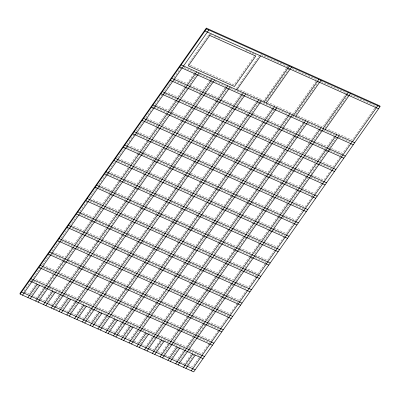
<?xml version="1.0" encoding="UTF-8"?>
<svg xmlns="http://www.w3.org/2000/svg" width="400" height="400" viewBox="0 0 400 400"><rect width="100%" height="100%" fill="white"/><g stroke="black" fill="none" stroke-linecap="round" stroke-linejoin="round"><path stroke-width="0.3" stroke-dasharray="2 1.5" d="M31.25 280.785L23.715 291.51L29.1 293.92L35.56 284.73M40.655 267.4L33.055 278.215L34.7 278.95M49.695 254.53L42.445 264.85L44.09 265.59M52.18 250.995L59.085 241.165M61.225 238.125L68.13 228.295M76.825 215.915L70.61 224.76L83.775 230.66L90.335 221.325M80 211.4L87.25 201.075M89.39 198.035L96.64 187.715M98.78 184.67L105.34 175.335M114.38 162.46L108.165 171.31L121.33 177.21L127.89 167.87M117.555 157.945L124.805 147.625M126.945 144.58L134.195 134.26M136.335 131.22L142.895 121.88M152.975 107.535L145.72 117.855L158.885 123.755L166.135 113.435M155.11 104.495L162.36 94.17M164.5 91.13L171.75 80.81M181.14 67.445L173.89 77.765L175.535 78.505M35.915 284.215L36.995 282.685L33.765 281.24M31.495 294.995L38.315 285.29M43.34 288.215L36.88 297.41L33.65 295.96M43.695 287.705L44.775 286.175L39.39 283.76M53.125 274.285L46.22 284.115L35.25 279.195M62.86 260.43L55.61 270.75L44.64 265.835M72.25 247.065L64.995 257.39L53.48 252.225M81.635 233.705L74.385 244.025L62.87 238.86M109.805 193.615L102.55 203.935L91.585 199.02M118.5 181.235L111.94 190.57L100.425 185.41M137.97 153.525L130.72 163.845L119.75 158.93M147.36 140.16L140.105 150.48L129.14 145.565M156.745 126.8L149.495 137.12L137.98 131.955M175.525 100.07L168.275 110.395L156.755 105.23M184.915 86.71L177.66 97.03L166.695 92.115M194.3 73.345L187.05 83.665L176.08 78.75M39.275 298.48L46.095 288.78M56.215 274.375L48.615 285.19L61.78 291.09L68.34 281.75M65.255 261.505L58.005 271.825L59.65 272.565M67.395 258.46L74.645 248.14M76.785 245.1L83.345 235.76M93.77 220.925L86.17 231.735L99.335 237.635M102.81 208.05L95.56 218.375L97.205 219.11M104.95 205.01L112.2 194.69M114.34 191.645L120.9 182.31M123.725 178.285L130.98 167.96M133.115 164.92L139.33 156.075M142.505 151.555L149.755 141.235M159.145 127.87L151.895 138.195L153.54 138.93M161.28 124.83L167.84 115.49M170.67 111.47L177.92 101.145M180.06 98.105L186.965 88.275M196.7 74.42L189.45 84.74L191.095 85.48M51.115 291.705L44.66 300.895L40.89 299.205M51.475 291.19L52.555 289.66L47.17 287.245M47.055 301.97L54.95 290.735L60.33 293.15L59.255 294.68M58.895 295.19L52.44 304.385L49.21 302.935M87.81 254.04L80.555 264.365L69.59 259.445M97.195 240.68L89.945 251L78.43 245.835M99.68 237.145L105.895 228.3M115.63 214.445L108.72 224.275L97.755 219.355M125.365 200.59L118.11 210.91L107.145 205.995M134.75 187.225L127.5 197.545L115.985 192.385M144.14 173.86L136.89 184.185L125.37 179.02M152.84 161.48L146.275 170.82L134.76 165.66M161.88 148.61L155.665 157.455L144.7 152.54M172.305 133.775L165.055 144.095L154.085 139.175M181.695 120.41L174.445 130.73L162.925 125.57M184.18 116.875L191.085 107.045M200.475 93.685L193.22 104.005L182.255 99.09M209.86 80.32L202.61 90.64L191.64 85.725M55.195 304.945L62.73 294.22L68.11 296.635L67.035 298.165M71.775 281.35L64.175 292.165L77.34 298.065M80.815 268.48L73.565 278.8L75.21 279.54M82.955 265.435L90.205 255.115M92.685 251.585L98.905 242.735M101.73 238.71L108.635 228.88M117.335 216.5L111.12 225.35L124.28 231.25L130.845 221.91M120.51 211.985L127.76 201.665M129.895 198.62L137.15 188.3M139.285 185.26L145.845 175.92M148.675 171.895L155.925 161.575M158.065 158.53L165.315 148.21M174.705 134.845L167.45 145.17L169.095 145.905M177.185 131.315L183.4 122.465M186.23 118.44L193.48 108.12M195.62 105.08L202.18 95.74M211.57 82.38L205.005 91.715L206.65 92.455M66.675 298.68L60.22 307.87L56.45 306.18M62.615 308.945L69.79 298.73M74.455 302.165L68 311.36L64.77 309.91M74.815 301.655L75.89 300.125L70.51 297.71M77.685 297.57L83.9 288.725M93.635 274.87L86.725 284.7L75.76 279.785M102.33 262.49L96.115 271.34L85.145 266.42M112.755 247.655L105.505 257.975L93.985 252.81M122.145 234.29L114.895 244.61L103.375 239.45M140.92 207.565L133.67 217.885L122.7 212.97M150.31 194.2L143.06 204.52L132.09 199.605M159.7 180.835L152.45 191.16L140.93 185.995M162.18 177.305L168.4 168.455M178.475 154.11L171.225 164.43L160.255 159.515M187.175 141.73L180.615 151.07L169.645 146.15M197.255 127.385L190.005 137.705L178.485 132.545M206.645 114.02L199.39 124.345L187.875 119.18M216.03 100.66L208.78 110.98L197.265 105.815M70.395 312.43L77.57 302.22M79.735 299.14L86.64 289.31M95.34 276.93L89.125 285.775L102.285 291.675L108.85 282.335M98.515 272.41L105.765 262.09M107.9 259.05L115.155 248.73M117.29 245.685L123.85 236.345M133.93 222L126.68 232.325L139.84 238.225L146.405 228.885M136.07 218.96L143.32 208.64M145.455 205.595L152.71 195.275M154.845 192.235L161.405 182.895M164.235 178.87L171.485 168.55M173.625 165.505L180.875 155.185M183.01 152.145L189.575 142.805M199.65 128.46L192.4 138.78L194.045 139.52M201.79 125.415L209.04 115.095M211.18 112.055L218.43 101.735M228.165 87.88L220.565 98.69L222.21 99.43M254.105 56.5L234.155 84.895L188.1 64.25L209.475 33.825L209.645 34.88M254.465 55.99L255.53 54.47L245.295 49.88M82.235 305.655L75.78 314.845L72.55 313.4M82.595 305.14L83.67 303.61L79.905 301.92M259.64 55.33L236.505 88.265L238.21 89.03M78.175 315.92L85.35 305.705M90.015 309.14L83.56 318.335L79.79 316.645M90.375 308.63L91.45 307.1L86.07 304.685M100.15 294.715L92.9 305.04L81.93 300.12M118.58 268.485L111.675 278.315L100.705 273.395M128.315 254.63L121.065 264.95L110.095 260.03M137.36 241.755L130.455 251.585L118.935 246.425M156.48 214.54L149.23 224.86L138.26 219.945M165.87 201.175L158.62 211.495L147.65 206.58M175.26 187.81L168.01 198.135L156.49 192.97M184.65 174.45L177.395 184.77L165.88 179.61M194.035 161.085L186.785 171.405L175.27 166.245M203.425 147.725L196.175 158.045L184.655 152.88M212.815 134.36L205.565 144.68L194.595 139.765M222.205 120.995L214.95 131.32L203.435 126.155M224.685 117.465L231.59 107.635M240.635 94.76L233.73 104.59L222.76 99.675M85.955 319.405L93.13 309.195M95.295 306.115L101.855 296.775M112.28 281.935L104.685 292.75L117.845 298.65L124.405 289.31M114.07 279.385L121.325 269.065M123.46 266.025L130.715 255.7M132.85 252.66L139.41 243.32M142.24 239.3L148.8 229.96M151.625 225.935L157.845 217.09M161.015 212.57L167.575 203.235M177.655 188.885L170.405 199.21L172.05 199.945M179.795 185.845L187.045 175.525M189.18 172.48L196.435 162.16M198.57 159.12L205.48 149.29M215.21 135.435L207.96 145.755L209.605 146.495M217.695 131.9L224.6 122.07M226.735 119.03L233.99 108.71M243.725 94.855L236.125 105.665L249.29 111.565L255.85 102.23M91.695 321.31L97.795 312.63M98.155 312.115L99.23 310.585L95.465 308.895M93.735 322.895L100.91 312.68M105.575 316.115L99.115 325.31L95.35 323.62M105.935 315.605L107.01 314.075L101.63 311.66L101.8 312.715M115.71 301.69L108.455 312.015L96.94 306.85M134.14 275.46L127.235 285.285L116.265 280.37M142.84 263.075L136.625 271.925L125.655 267.005M152.575 249.225L146.01 258.56L134.495 253.4M162.655 234.875L155.4 245.2L143.885 240.035M171.35 222.495L164.79 231.835L153.275 226.67M181.43 208.15L174.18 218.47L163.21 213.555M190.82 194.785L183.565 205.11L172.6 200.19M200.21 181.425L192.955 191.745L181.44 186.585M202.69 177.89L209.595 168.06M218.985 154.7L211.735 165.02L200.765 160.1M227.34 142.81L221.12 151.655L210.155 146.74M237.765 127.97L230.51 138.295L218.995 133.13M247.15 114.61L239.9 124.93L228.385 119.765M101.515 326.38L108.69 316.17M111.2 312.595L117.415 303.75M120.245 299.725L127.15 289.895M135.85 277.515L129.63 286.36L142.795 292.26L149.355 282.925M139.02 273L146.27 262.675M148.41 259.635L155.66 249.315M157.8 246.275L164.36 236.935M167.185 232.91L174.44 222.59M176.575 219.545L183.825 209.225M193.215 195.86L185.965 206.185L187.61 206.92M195.7 192.33L201.915 183.48M204.74 179.455L211.995 169.135M214.13 166.095L221.035 156.265M230.08 143.39L223.52 152.73L225.165 153.47M240.16 129.045L232.91 139.365L234.555 140.105M242.295 126.005L249.55 115.685M251.685 112.64L258.59 102.81M265.99 101.48L289.13 68.55M113.355 319.605L106.895 328.795L103.67 327.345M113.715 319.09L114.79 317.56L111.56 316.11M109.295 329.87L116.47 319.655M121.135 323.09L114.675 332.285L110.91 330.595M121.495 322.58L122.57 321.045L117.19 318.635M131.27 308.665L124.015 318.99L112.5 313.825M140.655 295.305L133.405 305.625L121.89 300.465M159.435 268.58L152.185 278.9L141.215 273.98M168.825 255.215L161.57 265.535L150.605 260.62M178.21 241.85L170.96 252.175L159.445 247.01M180.695 238.32L186.91 229.47M196.99 215.125L189.74 225.445L178.77 220.53M205.69 202.745L199.125 212.085L188.16 207.165M215.765 188.4L208.515 198.72L197 193.555M225.155 175.035L217.905 185.355L206.385 180.195M234.545 161.675L227.295 171.995L215.775 166.83M243.59 148.8L236.68 158.63L225.715 153.715M253.32 134.945L246.07 145.27L235.1 140.35M262.71 121.585L255.46 131.905L243.94 126.74M265.195 118.05L272.1 108.22M124.25 323.145L117.075 333.355L118.69 334.08M126.415 320.065L133.665 309.74M135.805 306.7L142.365 297.36M152.445 283.015L145.19 293.335L158.355 299.235L164.915 289.9M154.58 279.975L161.83 269.65M163.97 266.61L171.22 256.29M173.705 252.755L179.92 243.91M182.745 239.885L190 229.565M192.135 226.52L199.385 216.2M209.12 202.345L201.525 213.16L203.17 213.895M218.165 189.475L210.915 199.795L212.56 200.53M220.3 186.43L227.555 176.11M229.69 173.07L236.25 163.73M246.675 148.89L239.08 159.705L240.725 160.445M255.72 136.02L248.47 146.34L250.115 147.08M258.2 132.49L265.11 122.66M267.245 119.615L274.15 109.785M128.915 326.58L122.455 335.77L119.225 334.32M129.275 326.065L130.35 324.535L127.12 323.085M132.03 326.63L124.855 336.845L126.47 337.57M136.335 330.575L130.235 339.26L127.005 337.81M146.83 315.64L139.575 325.965L128.61 321.045M156.215 302.28L148.965 312.6L137.45 307.44M174.995 275.555L167.745 285.875L156.775 280.955M184.385 262.19L177.13 272.51L166.165 267.595M193.77 248.825L186.52 259.15L175.005 253.985M203.16 235.465L195.91 245.785L184.39 240.62M212.55 222.1L205.3 232.42L193.78 227.26M221.94 208.735L214.685 219.06L203.72 214.14M231.325 195.375L224.075 205.695L213.105 200.78M240.715 182.01L233.465 192.33L221.945 187.17M243.2 178.475L250.105 168.645M259.15 155.775L252.24 165.605L241.275 160.69M278.27 128.56L271.02 138.88L259.5 133.715M287.66 115.195L280.41 125.515L268.89 120.355M139.81 330.12L132.635 340.33L138.015 342.745L144.475 333.555M141.975 327.04L149.225 316.715M151.36 313.675L157.925 304.335M160.75 300.31L167.31 290.975M170.14 286.95L176.355 278.1M179.53 273.585L186.435 263.755M196.17 249.9L188.915 260.22L190.565 260.96M198.305 246.86L205.56 236.54M207.695 233.495L214.945 223.175M217.085 220.135L223.99 210.305M233.725 196.45L226.47 206.77L228.12 207.505M236.205 192.915L243.115 183.085M245.25 180.045L252.5 169.72M262.235 155.865L254.64 166.68L267.8 172.58L274.36 163.24M271.28 142.995L264.025 153.315L265.675 154.055M273.415 139.955L280.67 129.635M282.805 126.59L289.365 117.25M316.065 81.29L293.28 113.715L268.265 102.5M318.97 81.26L295.475 114.7L297.185 115.465M144.835 333.04L145.91 331.51L142.68 330.06M147.59 333.605L140.415 343.82L142.03 344.545M152.255 337.04L145.795 346.23L142.565 344.785M161.35 324.09L155.135 332.94L144.165 328.02M171.085 310.235L164.525 319.575L153.01 314.415M181.165 295.89L173.915 306.21L162.395 301.05M190.555 282.53L183.3 292.85L171.785 287.685M199.945 269.165L192.69 279.485L181.72 274.57M209.33 255.8L202.08 266.125L191.11 261.205M218.72 242.44L211.47 252.76L199.95 247.595M221.205 238.905L228.11 229.075M237.5 215.71L230.245 226.035L218.73 220.87M256.275 188.985L249.025 199.305L237.505 194.145M265.665 175.62L258.41 185.945L246.895 180.78M284.095 149.39L277.19 159.22L266.22 154.3M293.83 135.535L286.58 145.855L275.61 140.935M303.22 122.17L295.965 132.49L284.45 127.33M155.37 337.095L148.195 347.305L153.575 349.72L160.035 340.53M157.535 334.015L164.785 323.69M166.92 320.65L174.175 310.33M176.31 307.285L182.87 297.95M185.7 293.925L192.95 283.6M195.09 280.56L201.65 271.22M211.73 256.875L204.475 267.195L206.12 267.935M214.21 253.345L220.425 244.495M223.255 240.47L230.505 230.15M232.645 227.11L239.55 217.28M249.63 202.93L242.03 213.745L243.675 214.48M251.42 200.38L258.67 190.06M260.81 187.02L268.06 176.695M277.795 162.84L270.2 173.655L283.36 179.555M286.84 149.97L279.585 160.29L292.75 166.19L299.655 156.365M288.975 146.93L296.225 136.61M298.71 133.075L304.925 124.225M160.395 340.015L161.47 338.485L158.24 337.035M163.15 340.58L155.975 350.795L157.59 351.52M168.175 343.505L161.355 353.205L158.125 351.76M177.945 329.59L170.695 339.915L159.725 334.995M187.335 316.23L180.085 326.55L169.115 321.635M196.725 302.865L189.475 313.185L177.955 308.025M199.205 299.335L205.425 290.485M215.5 276.14L208.25 286.46L196.735 281.3M234.28 249.415L227.03 259.735L215.51 254.57M243.67 236.05L236.415 246.37L224.9 241.21M253.055 222.685L245.805 233.01L234.29 227.845M262.1 209.815L255.195 219.645L244.225 214.73M271.835 195.96L264.585 206.28L253.615 201.365M281.225 182.595L273.97 192.92L262.455 187.755M283.705 179.065L290.61 169.235M318.78 129.145L311.525 139.465L300.01 134.305M163.755 354.28L170.93 344.07M173.095 340.99L180.345 330.665M182.48 327.625L189.735 317.305M192.215 313.77L199.12 303.94M201.26 300.9L208.51 290.575M210.65 287.535L217.9 277.215M227.635 263.36L220.035 274.17L221.68 274.91M236.675 250.49L229.425 260.81L231.07 261.545M238.815 247.445L246.065 237.125M248.205 234.085L254.765 224.745M265.19 209.905L257.59 220.72L270.755 226.62L277.66 216.79M274.23 197.035L266.98 207.355L268.625 208.095M276.715 193.5L283.62 183.67M285.76 180.63L292.665 170.8M301.36 158.42L295.145 167.265L308.31 173.165L314.87 163.83M304.535 153.905L311.785 143.58M313.925 140.54L321.175 130.22M324.965 127.92L348.1 94.985M175.595 347.5L169.135 356.695L165.365 355.005M175.955 346.99L177.03 345.46L171.645 343.045M178.71 347.555L171.53 357.77L173.145 358.495M183.375 350.99L176.915 360.18L173.685 358.735M193.505 336.565L186.255 346.89L174.74 341.725M202.895 323.205L195.645 333.525L184.675 328.61M212.285 309.84L205.035 320.16L193.515 315M221.675 296.48L214.42 306.8L202.905 301.635M231.06 283.115L223.81 293.435L212.295 288.275M239.76 270.735L233.2 280.075L222.23 275.155M249.84 256.39L242.59 266.71L231.62 261.795M259.23 243.025L251.975 253.345L240.46 248.185M261.71 239.49L268.615 229.66M296.785 189.57L289.53 199.895L278.015 194.73M306.17 176.21L298.92 186.53L287.405 181.37M324.605 149.975L317.7 159.805L306.73 154.885M334.34 136.12L327.085 146.44L316.12 141.525M179.31 361.255L185.77 352.065M188.65 347.965L194.87 339.115M198.04 334.6L204.945 324.77M214.68 310.915L207.43 321.235L209.075 321.975M216.82 307.875L224.07 297.55M226.205 294.51L233.46 284.19M235.595 281.145L242.5 271.315M252.235 257.465L244.985 267.785L246.63 268.52M254.72 253.93L261.625 244.1M263.76 241.06L271.015 230.735M280.75 216.88L273.15 227.695L286.315 233.595L292.875 224.255M289.79 204.01L282.54 214.33L284.185 215.07M291.93 200.97L299.18 190.645M301.315 187.605L307.88 178.265M318.305 163.43L310.705 174.24L323.87 180.14M320.095 160.88L327.345 150.555M329.485 147.515L336.735 137.195M191.155 354.475L184.695 363.67L180.925 361.98M191.51 353.965L192.59 352.435L188.82 350.745M194.27 354.53L187.09 364.745L188.705 365.47M198.935 357.965L192.475 367.155L189.245 365.71M199.29 357.455L200.37 355.92L194.985 353.51M209.065 343.54L201.815 353.865L190.3 348.7M218.455 330.18L211.205 340.5L200.235 335.585M227.845 316.815L220.59 327.135L209.625 322.22M237.235 303.45L229.98 313.775L218.465 308.61M239.715 299.92L246.62 290.09M256.01 276.725L248.76 287.05L237.24 281.885M274.79 250L267.535 260.32L256.02 255.16M284.175 236.635L276.925 246.96L265.41 241.795M302.61 210.4L295.7 220.23L284.735 215.315M312.345 196.545L305.09 206.87L294.12 201.95M321.73 183.185L314.48 193.505L302.965 188.345M324.215 179.65L330.43 170.805M340.165 156.95L333.255 166.78L321.74 161.615M348.86 144.57L342.645 153.415L331.675 148.5M374.68 108.235L352.255 140.15L327.24 128.935M375.035 107.725L376.105 106.205L351.085 94.99M260.92 54.575L287.645 66.55L263.795 100.495L238.78 89.285M292.115 68.555L317.13 79.77M321.03 81.52L346.615 92.99L322.77 126.935L297.75 115.72M210.045 34.08L211.75 34.845M214.595 36.12L220.28 38.665M184.025 67.445L194.995 72.36M199.585 74.42L210.55 79.335M215.145 81.395L226.11 86.31L218.17 97.615L207.2 92.7M230.705 88.37L241.67 93.285M246.81 95.59L257.23 100.26M259.63 101.335L272.79 107.235M275.19 108.31L288.35 114.21M292.39 116.025L303.91 121.185M307.95 123L319.47 128.16M323.51 129.975L335.03 135.135M339.07 136.95L350.04 141.865M253.33 113.38L264.85 118.54M174.085 80.565L185.605 85.725M189.645 87.535L201.165 92.7M203.56 93.775L205.205 94.51M205.755 94.76L216.725 99.675M219.12 100.75L232.285 106.65M234.68 107.725L247.84 113.625M251.885 115.435L262.855 120.355M267.445 122.41L278.96 127.575M283.005 129.385L294.52 134.55M299.11 136.61L310.08 141.525L302.14 152.83L291.17 147.91M314.67 143.585L325.64 148.5M328.035 149.575L329.68 150.31M330.23 150.56L341.2 155.475M212.825 112.79L224.34 117.955M163.055 93.19L164.7 93.925M165.245 94.17L176.215 99.09M178.61 100.165L191.775 106.065M194.17 107.14L195.815 107.875M196.365 108.12L207.335 113.04M211.925 115.095L222.895 120.015M227.485 122.07L238.455 126.99M243.045 129.045L254.015 133.965M258.605 136.02L269.575 140.94L261.63 152.245L250.66 147.325M274.165 142.995L285.13 147.915M289.725 149.97L300.69 154.89M304.735 156.7L316.25 161.865M320.295 163.675L331.81 168.84M172.315 112.205L183.83 117.37M153.665 106.55L166.825 112.45M170.87 114.265L182.385 119.425M186.975 121.485L197.945 126.4M202.535 128.46L213.505 133.375M218.095 135.435L229.065 140.35M233.655 142.41L244.625 147.325M249.215 149.385L260.185 154.3M262.58 155.375L275.745 161.275M278.14 162.35L291.305 168.25M293.7 169.325L306.86 175.225M310.905 177.04L322.42 182.2M146.47 120.9L157.44 125.815M162.575 128.12L172.995 132.79M178.135 135.095L188.555 139.765M192.6 141.575L204.115 146.74M208.16 148.55L219.675 153.715M222.075 154.79L223.72 155.525M224.265 155.775L235.235 160.69M237.635 161.765L250.795 167.665M253.19 168.74L266.355 174.64M270.395 176.45L281.365 181.37M285.955 183.425L296.925 188.345M301.515 190.4L313.035 195.565M231.335 173.805L242.855 178.97M136.53 134.015L148.05 139.18M152.09 140.99L163.61 146.155M167.65 147.965L179.17 153.13M181.565 154.2L183.21 154.94M183.76 155.185L194.73 160.105M197.125 161.175L210.285 167.08M212.685 168.15L225.845 174.055M230.44 176.11L241.405 181.03M245.995 183.085L256.965 188.005M261.555 190.06L272.525 194.98M277.115 197.035L288.085 201.95L280.145 213.255L269.175 208.34M292.675 204.01L303.645 208.925M190.83 173.22L202.345 178.38M127.145 147.38L138.66 152.54M141.055 153.615L142.705 154.355M143.25 154.6L154.22 159.515M156.615 160.59L169.78 166.49M172.175 167.565L185.34 173.465M189.93 175.525L200.9 180.44M205.49 182.5L216.46 187.415M221.05 189.475L232.02 194.39M236.61 196.45L247.575 201.365L239.635 212.67L228.665 207.755M252.17 203.425L263.135 208.34M267.73 210.4L278.695 215.315M282.74 217.13L294.255 222.29M150.32 172.635L161.835 177.795M117.755 160.74L129.27 165.905M133.315 167.715L144.83 172.88M148.875 174.69L160.39 179.855M164.98 181.91L175.95 186.83M180.54 188.885L191.51 193.805M196.65 196.11L207.07 200.78M211.11 202.59L222.63 207.755M225.025 208.83L226.67 209.565M227.22 209.81L238.19 214.73M240.585 215.805L253.75 221.705M256.145 222.78L269.305 228.68M271.705 229.755L284.865 235.655M249.85 234.82L261.365 239.985M106.72 173.365L119.885 179.265M123.925 181.08L135.44 186.24M139.485 188.055L151 193.215M155.045 195.03L166.56 200.19M170.605 202.005L182.12 207.165M186.165 208.98L197.68 214.14M200.08 215.215L201.725 215.955M202.27 216.2L213.24 221.115M215.635 222.19L228.25 227.845M231.195 229.165L244.36 235.065M248.4 236.88L259.92 242.04M264.51 244.1L275.48 249.015M209.34 234.235L220.855 239.395M98.975 187.47L110.495 192.63M114.535 194.445L125.505 199.36M130.095 201.42L141.615 206.58M145.655 208.395L157.175 213.555M159.57 214.63L161.215 215.37M161.765 215.615L172.73 220.53M175.13 221.605L188.29 227.505M190.69 228.58L203.85 234.48M208.44 236.54L219.41 241.455M224 243.515L234.97 248.43M239.56 250.49L250.53 255.405M255.12 257.465L266.09 262.38L258.145 273.685L247.18 268.765M168.83 233.645L180.35 238.81M90.135 201.075L101.105 205.995L93.165 217.3L82.195 212.38M105.695 208.05L116.665 212.97M119.06 214.045L120.705 214.78M121.255 215.025L132.225 219.945M136.265 221.755L147.785 226.92M151.825 228.73L163.345 233.895M167.935 235.95L178.905 240.87M183.495 242.925L194.465 247.845M199.055 249.9L210.02 254.82M215.16 257.12L225.58 261.795L217.64 273.1L206.67 268.18M230.175 263.85L241.14 268.77M243.54 269.845L245.185 270.58M245.73 270.825L256.7 275.745M80.75 214.44L91.715 219.355M95.76 221.17L107.275 226.33M111.32 228.145L122.835 233.305M126.88 235.12L138.395 240.28M142.44 242.095L153.955 247.255M157.995 249.07L169.515 254.23M173.555 256.045L185.075 261.205M189.115 263.02L200.635 268.18M203.03 269.255L204.675 269.995M205.225 270.24L216.195 275.155M218.59 276.23L231.75 282.13M234.15 283.205L246.765 288.86M227.855 295.25L239.37 300.41M69.165 226.82L82.33 232.72M84.725 233.795L97.885 239.695M101.93 241.505L113.445 246.67M117.49 248.48L129.005 253.645M133.05 255.455L144.02 260.375M148.61 262.43L159.575 267.35M164.17 269.405L175.685 274.57M178.08 275.645L191.245 281.545M193.64 282.62L195.285 283.355M195.835 283.605L206.805 288.52M209.2 289.595L222.365 295.495M226.955 297.555L237.925 302.47M187.345 294.66L198.86 299.825M61.42 240.92L72.94 246.085M76.98 247.895L88.5 253.06M93.09 255.115L104.06 260.035M108.65 262.09L119.62 267.01M124.21 269.065L135.175 273.985M137.575 275.06L139.22 275.795M139.77 276.04L150.735 280.96M154.78 282.77L166.295 287.935M170.34 289.745L181.855 294.91M186.445 296.965L197.415 301.885M202.005 303.94L212.975 308.86M217.565 310.915L228.535 315.835M52.58 254.53L63.55 259.445M68.14 261.505L79.11 266.42L71.17 277.725L60.2 272.81M83.7 268.48L94.67 273.395M99.26 275.455L110.23 280.37M114.27 282.185L125.79 287.345M129.83 289.16L141.35 294.32M145.94 296.38L156.91 301.295M162.045 303.6L172.465 308.27M176.51 310.085L188.025 315.245M192.07 317.06L203.585 322.22M207.63 324.035L219.145 329.195M43.195 267.895L54.16 272.81M59.3 275.115L69.72 279.785M72.12 280.86L85.28 286.76M87.68 287.835L100.84 293.735M104.885 295.545L116.4 300.71M120.44 302.52L131.96 307.685M136 309.495L147.52 314.66M151.56 316.47L163.08 321.635M167.12 323.445L178.09 328.365M181.035 329.685L182.68 330.42M183.23 330.665L194.2 335.585M196.595 336.66L209.755 342.56M31.61 280.27L33.225 280.995M132.745 325.61L138.13 328.02M140.525 329.095L142.14 329.82M148.305 332.585L153.69 334.995M156.085 336.07L157.7 336.795M163.865 339.56L169.25 341.97M179.425 346.535L184.81 348.945M88.11 320.37L91.34 321.82M55.85 309.355L57.56 310.12M110.485 333.845L112.19 334.61M52.555 289.66L52.72 290.715"/><path stroke-width="0.6" d="M206.3 28.115L20 293.285L20.125 294.075L193.7 371.885L380 106.715L379.875 105.925L206.3 28.115L206.43 28.91L20.125 294.075M22.525 295.15L208.825 29.985M27.905 297.565L37.245 284.27M30.305 298.64L39.645 285.345M35.685 301.05L196.695 71.89M38.085 302.125L199.09 72.96M43.465 304.54L52.805 291.245M45.865 305.615L55.205 292.32M51.245 308.025L212.25 78.865M53.645 309.1L214.65 79.935M59.025 311.515L68.365 298.22M61.425 312.59L70.765 299.295M66.805 315L227.81 85.84M69.205 316.075L230.21 86.91M74.585 318.49L83.925 305.195M236.76 89.85L260.605 55.905M76.98 319.565L86.325 306.27M82.365 321.975L243.37 92.81M84.76 323.05L245.77 93.885M90.145 325.465L99.485 312.17M92.54 326.54L101.88 313.245M97.925 328.95L258.93 99.785M100.32 330.025L261.33 100.86M264.05 102.08L289.345 66.08M266.245 103.065L291.54 67.06M105.705 332.44L115.045 319.145M108.1 333.515L117.44 320.22M113.485 335.925L274.49 106.76M115.88 337L276.89 107.835M121.265 339.415L130.605 326.12M123.66 340.49L133 327.195M129.045 342.9L290.05 113.735M131.44 343.975L292.445 114.81M293.535 115.3L318.83 79.295M295.73 116.285L321.025 80.28M136.825 346.39L146.165 333.095M139.22 347.465L148.56 334.17M144.605 349.875L305.61 120.71M147 350.95L308.005 121.785M152.385 353.365L161.725 340.07M154.78 354.435L164.12 341.145M160.165 356.85L321.17 127.685M323.02 128.52L348.32 92.515M162.56 357.925L323.565 128.76M325.22 129.5L350.515 93.5M167.945 360.34L177.285 347.045M170.34 361.41L179.68 348.12M175.72 363.825L336.73 134.66M178.12 364.9L339.125 135.735M183.5 367.315L192.84 354.02M185.9 368.385L195.24 355.095M191.28 370.8L352.29 141.635M352.51 141.735L377.805 105.73M206.43 28.91L380 106.715M204.985 30.97L378.555 108.775M181.135 64.915L354.685 142.71M179.685 66.97L353.24 144.77M171.745 78.275L345.295 156.075M170.3 80.335L343.85 158.135M162.355 91.64L335.91 169.44M160.91 93.7L334.46 171.495M152.965 105L326.52 182.8M151.52 107.06L325.075 184.86M143.58 118.365L317.13 196.165M142.13 120.425L315.685 198.225M134.19 131.73L307.74 209.525M132.745 133.785L306.295 211.585M124.8 145.09L298.355 222.89M123.355 147.15L296.905 224.95M115.41 158.455L288.965 236.255M113.965 160.515L287.52 238.31M106.025 171.82L279.575 249.615M104.575 173.875L278.13 251.675M96.635 185.18L270.185 262.98M95.19 187.24L268.74 265.04M87.245 198.545L260.8 276.345M85.8 200.605L259.35 278.4M77.855 211.905L251.41 289.705M76.41 213.965L249.965 291.765M68.47 225.27L242.02 303.07M67.02 227.33L240.575 305.13M59.08 238.635L232.63 316.435M57.635 240.695L231.185 318.49M49.69 251.995L223.245 329.795M48.245 254.055L221.795 331.855M40.3 265.36L213.855 343.16M38.855 267.42L212.41 345.22M30.915 278.725L204.465 356.52M29.465 280.78L203.02 358.58M21.575 292.015L195.125 369.815M209.73 35.41L188.35 65.835L234.41 86.48L255.785 56.055L209.73 35.41"/></g></svg>
